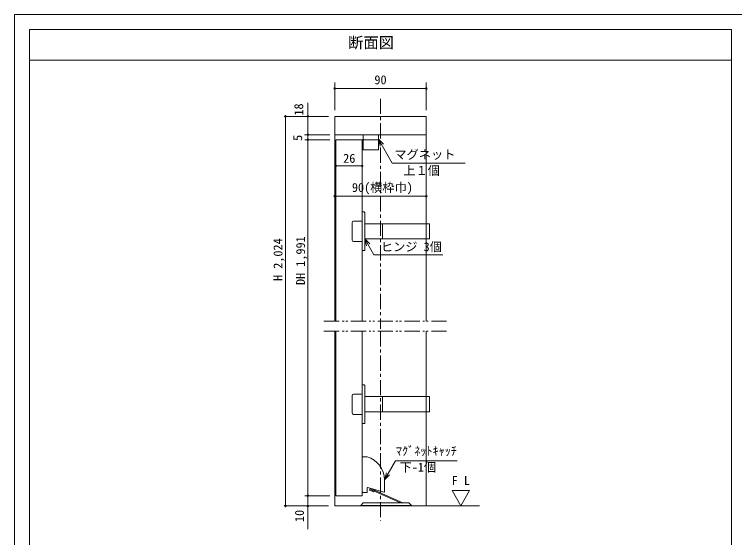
# Model space of a CAD drawing. Units: millimetres on the paper, enlarged 10 times, with parts at other scales. Extents: x -2058 to 1892, y -400 to 2383.
# Drawn here: x -2058 to 303, y 668 to 2383 of the extents above; entities that cross this region are included whole.
import ezdxf
from ezdxf.enums import TextEntityAlignment as Align

# ---------------------------------------------------------------- set-up
doc = ezdxf.new("R2010")
doc.units = ezdxf.units.MM
doc.header["$LTSCALE"] = 10
doc.header["$PDMODE"] = 32
doc.header["$PDSIZE"] = 5
doc.linetypes.add('CHAIN1', pattern=[8, 5, -1, 1, -1])
doc.linetypes.add('DOUBLE_CHAIN1', pattern=[8.8, 5, -1, 0.6, -0.6, 0.6, -1])
doc.layers.add('0-0_0', color=7, linetype='Continuous', lineweight=18)
doc.layers.add('1-0_H-SYM', color=7, linetype='Continuous', lineweight=18)
doc.styles.add('ＭＳ ゴシック', font='')
doc.styles.get('ＭＳ ゴシック').set_extended_font_data('MS Gothic')

msp = doc.modelspace()

# ---------------------------------------------------------------- linework, layer by layer
at = {"layer": '0-0_0'}
for p, q in [((-2007.96, 2332.81), (292.04, 2332.81)), ((292.04, 2332.81), (292.04, -124.69)), ((-2007.96, 2232.81), (292.04, 2232.81))]:
    msp.add_line(p, q, dxfattribs=at)
for points in [[(-2057.96, -399.69), (-2057.96, 2382.81), (1892.04, 2382.81)], [(-2007.96, 2332.81), (-2007.96, -124.69), (292.04, -124.69)]]:
    msp.add_lwpolyline(points, dxfattribs=at)
at = {"layer": '1-0_H-SYM', "color": 4}
for p, q in [((-1007.96, 2160.01), (-1007.96, 2069.11)), ((-707.96, 2160.01), (-707.96, 2069.11)), ((-1007.96, 2140.01), (-707.96, 2140.01)), ((-1096.29, 2093.5), (-1096.29, 1971.91)), ((-1171.29, 2048.57), (-1027.96, 2048.57)), ((-1169.64, 771.91), (-1169.64, 2048.57)), ((-1024.63, 1988.57), (-1106.91, 1988.57)), ((-1024.63, 1971.91), (-1106.29, 1971.91)), ((-1096.29, 695.93), (-1096.29, 1971.91)), ((-819.44, 1895.31), (-864.63, 1973.57)), ((-864.63, 1973.57), (-848.13, 1957.07)), ((-864.63, 1973.57), (-858.59, 1951.03)), ((-819.44, 1895.31), (-580.88, 1895.31)), ((-1004.63, 1886.02), (-917.96, 1886.02)), ((-1007.96, 1786.83), (-707.96, 1786.83)), ((-909.63, 1646.91), (-893.13, 1630.41)), ((-909.63, 1646.91), (-903.59, 1624.37)), ((-879.41, 1594.45), (-909.63, 1646.91)), ((-879.41, 1594.45), (-653.77, 1594.45)), ((-808.49, 920.23), (-844.66, 857.59)), ((-808.49, 920.23), (-606.26, 920.23)), ((-838.62, 880.13), (-844.66, 857.59)), ((-828.16, 874.09), (-844.66, 857.59)), ((-1024.63, 805.24), (-1106.29, 805.24)), ((-1027.96, 771.91), (-1171.29, 771.91))]:
    msp.add_line(p, q, dxfattribs=at)
at = {"layer": '1-0_H-SYM', "color": 4, "linetype": 'CHAIN1'}
for p, q in [((-857.96, 2106.57), (-857.96, 1351.91)), ((-857.96, 1344.56), (-857.96, 722.82))]:
    msp.add_line(p, q, dxfattribs=at)
at = {"layer": '1-0_H-SYM'}
for p, q in [((-707.96, 2048.57), (-1007.96, 2048.57)), ((-1007.96, 2048.57), (-1007.96, 1991.91)), ((-707.96, 2048.57), (-1007.96, 2048.57)), ((-707.96, 1988.57), (-707.96, 2048.57)), ((-1007.96, 1377.89), (-1007.96, 1991.91)), ((-1007.96, 1988.57), (-707.96, 1988.57)), ((-914.63, 1988.57), (-864.63, 1988.57)), ((-914.63, 1973.57), (-914.63, 1988.57)), ((-864.63, 1973.57), (-864.63, 1988.57)), ((-707.96, 1696.91), (-707.96, 1988.57)), ((-1004.63, 1971.91), (-917.96, 1971.91)), ((-1004.63, 1377.89), (-1004.63, 1971.91)), ((-917.96, 1971.91), (-917.96, 1377.89)), ((-917.96, 1939.41), (-917.96, 1971.07)), ((-917.13, 1971.91), (-914.63, 1971.91)), ((-915.29, 1971.41), (-914.63, 1971.74)), ((-915.29, 1939.07), (-915.29, 1971.41)), ((-915.29, 1968.57), (-914.63, 1968.57)), ((-915.29, 1963.57), (-914.63, 1963.57)), ((-914.63, 1940.24), (-914.63, 1973.57)), ((-912.96, 1971.91), (-866.29, 1971.91)), ((-864.63, 1940.24), (-864.63, 1973.57)), ((-917.13, 1938.57), (-914.63, 1938.57)), ((-915.29, 1946.91), (-914.63, 1946.91)), ((-915.29, 1941.91), (-914.63, 1941.91)), ((-915.29, 1939.07), (-914.63, 1938.74)), ((-914.63, 1938.57), (-914.63, 1938.74)), ((-912.96, 1938.57), (-866.29, 1938.57)), ((-911.29, 1735.24), (-917.96, 1735.24)), ((-917.96, 1735.24), (-917.96, 1608.57)), ((-909.63, 1610.24), (-909.63, 1733.17)), ((-951.29, 1700.24), (-951.29, 1643.57)), ((-946.29, 1705.24), (-917.96, 1705.24)), ((-697.96, 1696.91), (-909.63, 1696.91)), ((-851.29, 1696.91), (-851.29, 1646.91)), ((-697.96, 1696.91), (-697.96, 1646.91)), ((-946.29, 1638.57), (-917.96, 1638.57)), ((-697.96, 1646.91), (-909.63, 1646.91)), ((-707.96, 1377.89), (-707.96, 1646.91)), ((-911.29, 1608.57), (-917.96, 1608.57)), ((-1007.96, 1344.56), (-1007.96, 771.91)), ((-1004.63, 1344.56), (-1004.63, 805.24)), ((-917.96, 1344.56), (-917.96, 805.24)), ((-707.96, 1344.56), (-707.96, 1130.25)), ((-911.29, 1168.58), (-917.96, 1168.58)), ((-917.96, 1168.58), (-917.96, 1041.92)), ((-909.63, 1043.58), (-909.63, 1166.51)), ((-951.29, 1133.58), (-951.29, 1076.92)), ((-946.29, 1138.58), (-917.96, 1138.58)), ((-697.96, 1130.25), (-909.63, 1130.25)), ((-851.29, 1130.25), (-851.29, 1080.25)), ((-697.96, 1130.25), (-697.96, 1080.25)), ((-946.29, 1071.92), (-917.96, 1071.92)), ((-697.96, 1080.25), (-909.63, 1080.25)), ((-707.96, 1080.25), (-707.96, 771.91)), ((-911.29, 1041.92), (-917.96, 1041.92)), ((-917.96, 932.89), (-917.96, 816.22)), ((-901.29, 932.89), (-917.96, 932.89)), ((-844.63, 818.45), (-844.63, 856.99)), ((-901.29, 830.66), (-901.29, 817.89)), ((-846.76, 816.85), (-899.16, 832.26)), ((-893.65, 824.54), (-891.6, 829.1)), ((-784.63, 781.98), (-890.5, 829.52)), ((-1004.63, 805.24), (-917.96, 805.24)), ((-916.29, 816.22), (-902.96, 816.22)), ((-893.23, 823.43), (-880.92, 817.9)), ((-792.61, 781.91), (-890.71, 825.96)), ((-879.13, 819.84), (-879.81, 818.32)), ((-594.72, 771.91), (-623.59, 821.91)), ((-623.59, 821.91), (-565.85, 821.91)), ((-565.85, 821.91), (-594.72, 771.91)), ((-914.63, 781.91), (-922.96, 773.57)), ((-914.63, 781.91), (-764.63, 781.91)), ((-764.63, 781.91), (-756.29, 773.57)), ((-533.81, 771.91), (-1007.96, 771.91)), ((-756.29, 773.57), (-922.96, 773.57)), ((-922.96, 771.91), (-922.96, 773.57)), ((-756.29, 771.91), (-922.96, 771.91)), ((-756.29, 773.57), (-756.29, 771.91))]:
    msp.add_line(p, q, dxfattribs=at)
at = {"layer": '1-0_H-SYM', "linetype": 'DOUBLE_CHAIN1'}
for p, q in [((-707.96, 1696.91), (-707.96, 1646.91)), ((-641.29, 1377.89), (-1052.23, 1377.89)), ((-641.29, 1344.56), (-1052.23, 1344.56)), ((-707.96, 1130.25), (-707.96, 1080.25))]:
    msp.add_line(p, q, dxfattribs=at)
at = {"layer": '1-0_H-SYM'}
for centre, radius, start, end in [((-917.13, 1971.07), 0.833, 90, 180), ((-912.96, 1973.57), 1.67, 180, 270), ((-866.29, 1973.57), 1.67, 270, 0), ((-917.13, 1939.41), 0.833, 180, 270), ((-912.96, 1940.24), 1.67, 180, 270), ((-866.29, 1940.24), 1.67, 270, 0), ((-911.29, 1733.57), 1.67, 0, 90), ((-946.29, 1700.24), 5, 90, 180), ((-946.29, 1643.57), 5, 180, 270), ((-911.29, 1610.24), 1.67, 270, 0), ((-911.29, 1166.92), 1.67, 0, 90), ((-946.29, 1133.58), 5, 90, 180), ((-946.29, 1076.92), 5, 180, 270), ((-911.29, 1043.58), 1.67, 270, 0), ((-899.63, 830.66), 1.67, 73.61046, 180), ((-890.84, 828.76), 0.833, 75.96945, 155.819), ((-890.84, 828.76), 0.833, 65.819, 75.96945), ((-916.29, 817.89), 1.67, 180, 270), ((-902.96, 817.89), 1.67, 270, 0), ((-892.89, 824.19), 0.833, 155.819, 245.819), ((-892.89, 824.19), 0.833, 155.819, 245.819), ((-880.57, 818.66), 0.833, 245.819, 335.819), ((-879.89, 820.18), 0.833, 335.819, 65.819), ((-846.29, 818.45), 1.67, 253.61046, 0)]:
    msp.add_arc(centre, radius, start, end, dxfattribs=at)
msp.add_ellipse((-920.26, 852.21), major_axis=(0, 83.33), ratio=0.909091, start_param=4.7698291, end_param=6.0301428, dxfattribs=at)
at = {"layer": '1-0_H-SYM', "color": 4}
for p in [(-1007.96, 2140.01), (-707.96, 2140.01), (-1169.64, 2048.57), (-1096.29, 2048.57), (-1096.29, 1988.57), (-1096.29, 1971.91), (-1004.63, 1886.02), (-917.96, 1886.02), (-1007.96, 1786.83), (-707.96, 1786.83), (-1096.29, 805.24), (-1169.64, 771.91), (-1096.29, 771.91)]:
    msp.add_point(p, dxfattribs=at)

# ---------------------------------------------------------------- texts
at = {"layer": '0-0_0', "style": 'ＭＳ ゴシック'}
msp.add_text('断面図 ', height=36.66, dxfattribs=at).set_placement((-963.96, 2260.98), align=Align.BOTTOM_LEFT)
at = {"layer": '1-0_H-SYM', "style": 'ＭＳ ゴシック'}
for s, p in [('90', (-877.96, 2145.01)), ('マグネット', (-812.52, 1900.29)), ('26', (-980.36, 1887.71)), ('上１個', (-783.35, 1847.78)), ('90(横枠巾)', (-951.65, 1792.15)), ('ヒンジ 3個', (-856.72, 1597.75)), ('ﾏｸﾞﾈｯﾄｷｬｯﾁ', (-807.5, 928.64)), ('下-1個', (-795.69, 875.49)), ('F L', (-624.72, 831.41))]:
    msp.add_text(s, height=29.33, dxfattribs=at).set_placement(p, align=Align.BOTTOM_LEFT)
for s, p in [('18', (-1102.59, 2051.18)), ('5', (-1106.12, 1968.1)), ('DH 1,991', (-1096.56, 1495.96)), ('H 2,024', (-1170.73, 1509.25)), ('10', (-1100.31, 719.19))]:
    msp.add_text(s, height=29.33, rotation=90, dxfattribs=at).set_placement(p, align=Align.BOTTOM_LEFT)

doc.saveas('drawing.dxf')
